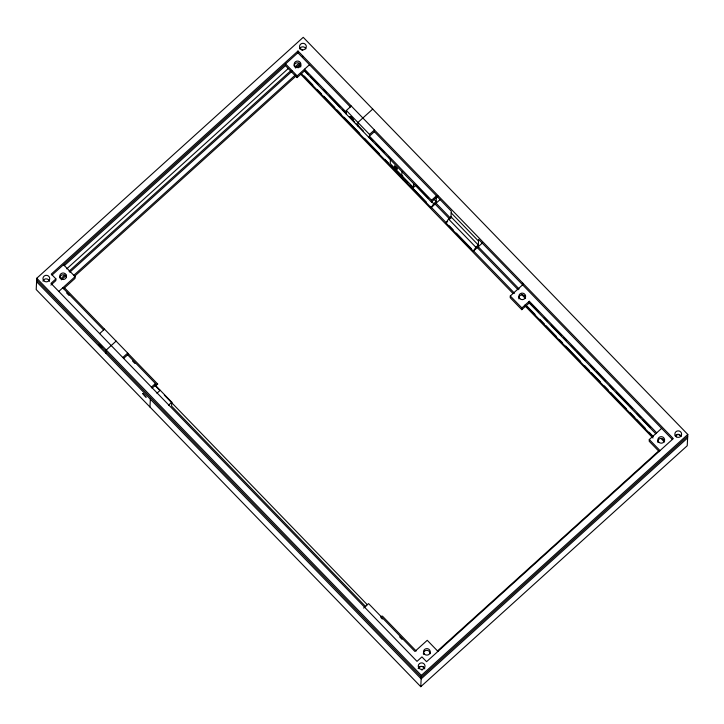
<?xml version="1.0" encoding="UTF-8"?>
<svg xmlns="http://www.w3.org/2000/svg" width="724" height="724" viewBox="0 0 724 724"><rect width="100%" height="100%" fill="white"/><g stroke="black" fill="none" stroke-linecap="round" stroke-linejoin="round"><path stroke-width="1.09" d="M36.77 278.251L36.2 289.546L420.771 686.687L687.23 445.749L687.8 434.454L303.229 37.313L36.77 278.251L421.341 675.392L420.771 686.687M55.911 278.894L50.97 283.356L417.006 661.356L421.938 656.894L426.572 661.682L673.302 438.59L297.998 51.015L51.277 274.106L55.911 278.894L55.82 280.631L50.888 285.093M63.522 264.694L75.106 276.659L75.015 278.396L63.504 288.804M106.093 353.502L106.274 350.018L116.139 341.094M123.523 358.516L127.632 354.796L127.723 353.059L122.79 357.52M149.949 407.015L150.348 399.196M127.632 354.796L155.434 383.503L155.352 385.249L152.058 388.218M154.809 384.688L171.796 402.227L171.597 406.146L365.756 606.649M285.482 65.649L285.573 63.911L297.157 75.875L297.066 77.613L285.482 65.649L64.273 265.672M52.01 275.102L297.908 52.761L297.998 51.015M302.542 57.54L302.632 55.802M297.066 77.613L304.469 70.916L304.56 69.178L346.262 112.247M346.172 113.985L346.344 110.51L351.285 106.048M357.756 125.949L357.928 122.465L372.733 109.08M369.34 137.904L369.512 134.429L374.444 129.967L374.362 131.705L369.421 136.166L431.513 200.286L431.423 202.023L304.469 70.916M390.417 159.678L390.218 163.588L413.386 187.516L415.857 185.281M401.802 175.552L402.001 171.642M402.77 179.652L402.861 177.914M413.386 187.516L413.585 183.606M301.166 73.45L431.142 207.67L433.694 203.706L436.156 201.471L436.445 195.824L431.513 200.286M482.347 243.038L473.297 251.219L445.966 222.983L448.518 219.019L450.989 216.784L451.269 211.137L374.362 131.705M473.297 251.219L475.858 247.246L478.32 245.02L478.609 239.363L672.433 439.531M522.71 283.084L522.628 284.822L510.293 295.98L510.203 297.718L521.787 309.673L529.19 302.985L529.271 301.247L656.695 432.825M521.787 309.673L521.877 307.935L529.271 301.247M661.627 428.364L649.292 439.522L649.202 441.26L659.238 451.631M299.591 48.897C300.514 46.146 304.849 46.11 305.89 48.807M42.924 281.093C43.793 277.962 48.798 278.134 49.458 281.31M102.012 347.457C97.251 345.113 98.871 341.719 102.012 347.457L421.25 677.13L687.71 436.192M298.252 67.803L299.79 65.422M401.711 177.29L402.734 175.706M675.184 435.875L678.162 434.337L681.04 436.074M66.699 268.866L288.333 68.463M60.653 278.821L64.834 275.039M69.015 271.265L290.65 70.852M294.831 67.079L299.012 63.296M61.404 279.808L66.427 275.265M69.766 272.242L292.234 71.079M295.582 68.056L299.763 64.273M73.604 275.5L295.356 74.997M74.355 276.487L296.107 75.975M58.662 291.528L75.106 276.659M297.157 75.875L309.492 64.717M99.622 333.601L104.555 329.139M151.325 387.222L155.434 383.503M155.217 386.272L157.678 384.037L64.3 287.609M156.927 393.241L160.212 390.272M168.511 405.205L171.796 402.227M431.423 202.023L438.002 196.077M431.142 207.67L440.183 199.498M445.966 222.983L447.613 221.499M363.638 608.069L368.57 603.608L414.906 651.455L427.241 640.306L438.047 651.464M437.323 651.111L659.075 450.599M421.341 675.392L687.8 434.454M687.628 437.93L421.16 678.868L36.598 281.727M155.298 384.534L157.678 384.037M380.815 616.432L382.399 616.106L416.191 651.012M297.908 52.761L350.407 106.971M451.188 212.874L478.519 241.101M433.83 199.073L436.156 201.471M450.989 216.784L478.32 245.02M346.344 110.51L369.512 134.429M436.074 203.209L450.898 218.521M478.238 246.757L519.108 288.966M434.834 203.77L449.758 219.182M477.252 247.572L518.094 289.745M304.505 70.291L308.433 74.346M310.786 76.78L317.854 84.084M323.357 89.758L326.497 93.007M329.637 96.247L339.855 106.799M342.995 110.039L345.357 112.473M349.285 116.537L354.778 122.211M356.353 123.831L363.421 131.135M368.923 136.818L372.851 140.872M375.991 144.112L383.847 152.23M388.562 157.099L390.915 159.533M416.626 186.086L428.264 198.095M431.368 201.299L433.694 203.706M448.518 219.019L475.858 247.246M521.443 294.324L525.362 298.378M530.855 304.044L538.701 312.153M544.195 317.827L547.335 321.067M551.263 325.112L561.462 335.646M563.815 338.081L566.168 340.515M570.874 345.375L575.589 350.235M577.155 351.855L585.001 359.964M590.494 365.629L594.413 369.683M596.775 372.118L605.4 381.032M610.115 385.892L613.246 389.132M616.386 392.372L628.161 404.526M629.726 406.146L632.079 408.58M636.794 413.44L640.713 417.495M643.066 419.929L650.125 427.214M661.112 438.563L664.252 441.803M529.19 302.985L655.817 433.757M304.234 76.065L312.84 84.952M317.537 89.803L321.456 93.849M323.8 96.274L334.76 107.586M337.113 110.012L341.022 114.057M344.153 117.288L359.81 133.451M364.507 138.302L379.376 153.66M384.86 159.325L388.77 163.362M391.123 165.787L401.295 176.294M404.435 179.534L407.585 182.792M410.725 186.041L426.463 202.286M430.4 206.349L446.129 222.594M449.278 225.843L453.206 229.906M456.355 233.155L471.306 248.594M472.881 250.214L514.574 293.274M527.153 306.27L535.027 314.397M539.742 319.275L544.466 324.144M546.041 325.773L556.267 336.334M559.408 339.583L562.557 342.832M565.706 346.081L580.657 361.52M584.585 365.584L589.309 370.453M591.662 372.887L600.323 381.829M604.25 385.892L608.187 389.955M610.549 392.39L626.278 408.635M630.215 412.698L634.93 417.576M636.505 419.196L645.165 428.137M649.093 432.201L653.03 436.255M525.162 304.777L653.066 436.862M301.012 74.563L512.909 293.392M524.71 305.573L652.939 438.002M510.293 295.98L521.877 307.935M649.292 439.522L660.098 450.69M62.771 287.808L103.686 330.063M66.635 292.967L68.988 295.401M132.546 361.032L134.899 363.466M380.806 617.409L382.372 619.029M399.666 636.894L402.028 639.328M155.714 386.227L159.624 390.272M164.33 395.123L367.294 604.721M36.689 279.989L98.772 344.108M424.608 668.505C423.685 665.628 419.078 665.727 418.237 668.623A3.385 3.267 2.9 0 1 424.762 668.886M423.477 654.333A3.385 3.267 2.9 0 1 426.436 650.342A3.385 3.267 2.9 0 1 430.156 653.718M657.863 442.4A3.385 3.267 2.9 0 1 660.822 438.409A3.385 3.267 2.9 0 1 664.541 441.776M518.864 298.858A3.385 3.267 2.9 0 1 521.823 294.858A3.385 3.267 2.9 0 1 525.543 298.234M675.239 435.785A3.385 3.267 2.9 0 1 681.085 436.156M294.062 65.938A3.385 3.267 2.9 0 1 297.989 62.825A3.385 3.267 2.9 0 1 300.686 67.006M59.676 277.88A3.385 3.267 2.9 0 1 66.355 277.256M301.854 50.309A3.385 3.267 2.9 0 1 302.741 50.246M421.431 669.827A3.385 3.267 2.9 0 1 422.3 669.981M142.845 393.639L146.04 397.132L142.845 393.639M350.488 116.455L353.611 120.003L350.488 116.455M394.571 166.049C396.598 171.154 399.901 169.588 394.571 166.049M424.4 654.089A3.385 3.267 2.9 0 0 430.101 652.822A3.385 3.267 2.9 0 0 426.092 648.677A3.385 3.267 2.9 0 0 424.4 654.089M419.169 668.37A3.385 3.267 2.9 0 0 424.879 667.103A3.385 3.267 2.9 0 0 420.87 662.958A3.385 3.267 2.9 0 0 419.169 668.37M676.361 436.844A3.385 3.267 2.9 0 0 681.61 434.346A3.385 3.267 2.9 0 0 676.723 431.196A3.385 3.267 2.9 0 0 676.361 436.844M658.786 442.156A3.385 3.267 2.9 0 0 664.487 440.88A3.385 3.267 2.9 0 0 660.478 436.735A3.385 3.267 2.9 0 0 658.786 442.156M519.787 298.614A3.385 3.267 2.9 0 0 525.488 297.338A3.385 3.267 2.9 0 0 521.479 293.193A3.385 3.267 2.9 0 0 519.787 298.614M295.066 66.545A3.385 3.267 2.9 0 0 300.777 65.269A3.385 3.267 2.9 0 0 296.759 61.133A3.385 3.267 2.9 0 0 295.066 66.545M60.68 278.487A3.385 3.267 2.9 0 0 66.382 277.211A3.385 3.267 2.9 0 0 62.373 273.066A3.385 3.267 2.9 0 0 60.68 278.487M300.858 49.142A3.385 3.267 2.9 0 0 306.288 47.006A3.385 3.267 2.9 0 0 301.646 43.531A3.385 3.267 2.9 0 0 300.858 49.142M43.874 280.803A3.385 3.267 2.9 0 0 49.576 279.527A3.385 3.267 2.9 0 0 45.567 275.382A3.385 3.267 2.9 0 0 43.874 280.803"/></g></svg>
